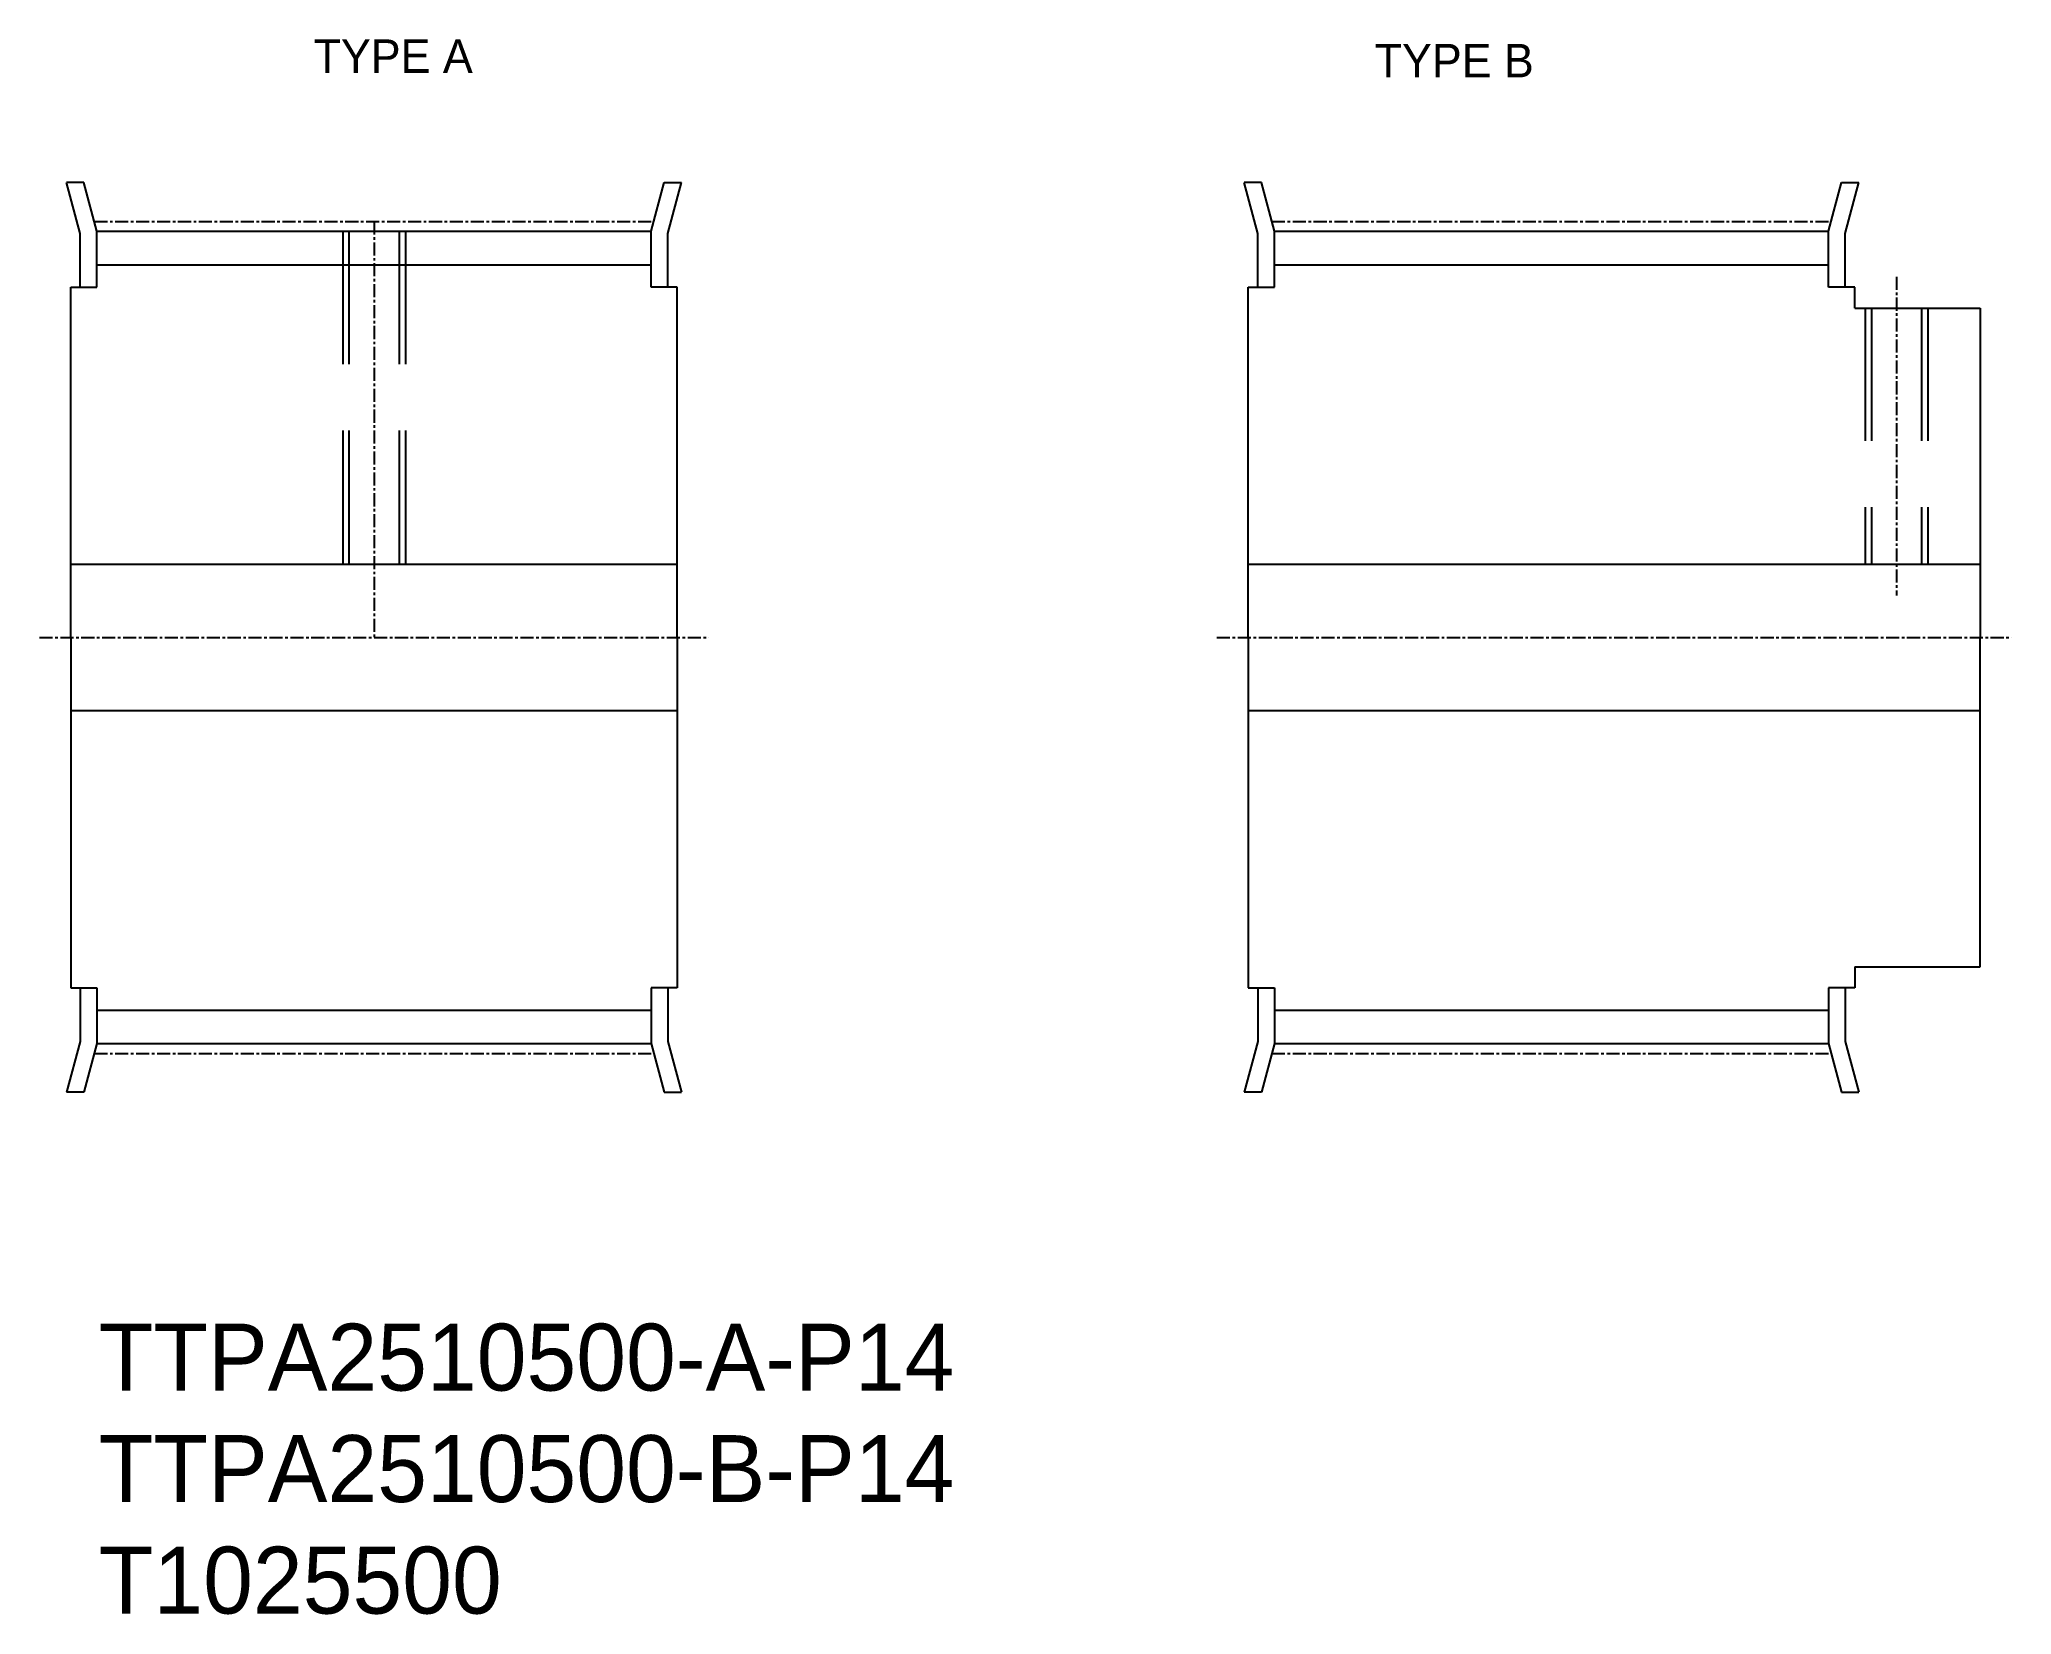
# Model space of a CAD drawing. Extents: x -291 to -103, y -61 to 89.
import ezdxf

# ---------------------------------------------------------------- set-up
doc = ezdxf.new("R2010")
doc.units = 0
doc.linetypes.add('CENTER', pattern=[2, 1.25, -0.25, 0.25, -0.25])
doc.linetypes.add('DASHED', pattern=[19.05, 12.7, -6.35])
doc.layers.get('0').update_dxf_attribs({"linetype": 'CONTINUOUS'})
doc.layers.add('CENTER', color=1, linetype='CENTER')

# ---------------------------------------------------------------- blocks, each defined once
blk = doc.blocks.new('*U2')
at = {"color": 7, "linetype": 'CONTINUOUS'}
for s, p in [('TTPA2510500-A-P14', (-285.8, -39.86)), ('TTPA2510500-B-P14', (-285.8, -50.52)), ('T1025500', (-285.8, -61.19))]:
    blk.add_text(s, height=6.4, dxfattribs=at).set_placement(p)

msp = doc.modelspace()

# ---------------------------------------------------------------- linework, layer by layer
at = {"color": 7, "linetype": 'CONTINUOUS'}
for p, q in [((-287.57, 70.81), (-288.87, 75.67)), ((-287.22, 75.67), (-288.87, 75.67)), ((-285.97, 71.02), (-287.22, 75.67)), ((-232.97, 71.02), (-231.73, 75.67)), ((-231.73, 75.67), (-230.07, 75.67)), ((-231.37, 70.81), (-230.07, 75.67)), ((-174.96, 70.81), (-176.26, 75.67)), ((-174.61, 75.67), (-176.26, 75.67)), ((-173.36, 71.02), (-174.61, 75.67)), ((-120.36, 71.02), (-119.11, 75.67)), ((-119.11, 75.67), (-117.46, 75.67)), ((-118.76, 70.81), (-117.46, 75.67)), ((-287.57, 65.67), (-287.57, 70.81)), ((-285.97, 65.67), (-285.97, 71.02)), ((-285.97, 71.02), (-232.97, 71.02)), ((-232.97, 65.67), (-232.97, 71.02)), ((-231.37, 65.67), (-231.37, 70.81)), ((-174.96, 65.67), (-174.96, 70.81)), ((-173.36, 71.02), (-120.36, 71.02)), ((-173.36, 65.67), (-173.36, 71.02)), ((-120.36, 65.67), (-120.36, 71.02)), ((-118.76, 65.67), (-118.76, 70.81)), ((-285.97, 67.82), (-232.97, 67.82)), ((-173.36, 67.82), (-120.36, 67.82)), ((-288.47, 65.67), (-285.97, 65.67)), ((-288.47, 32.17), (-288.47, 65.67)), ((-230.47, 65.67), (-232.97, 65.67)), ((-230.47, 32.17), (-230.47, 65.67)), ((-175.86, 32.17), (-175.86, 65.67)), ((-175.86, 65.67), (-173.36, 65.67)), ((-117.86, 65.67), (-120.36, 65.67)), ((-117.86, 63.67), (-117.86, 65.67)), ((-117.86, 63.67), (-105.86, 63.67)), ((-105.86, 63.67), (-105.86, 32.17)), ((-288.47, 39.17), (-230.47, 39.17)), ((-175.86, 39.17), (-105.86, 39.17)), ((-288.47, 32.17), (-288.47, -1.33)), ((-230.47, 32.17), (-230.47, -1.33)), ((-175.86, 32.17), (-175.86, -1.33)), ((-105.86, 0.67), (-105.86, 32.17)), ((-288.47, 25.17), (-230.47, 25.17)), ((-175.86, 25.17), (-105.86, 25.17)), ((-117.86, 0.67), (-117.86, -1.33)), ((-117.86, 0.67), (-105.86, 0.67)), ((-288.47, -1.33), (-285.97, -1.33)), ((-287.57, -1.33), (-287.57, -6.47)), ((-285.97, -1.33), (-285.97, -6.68)), ((-232.97, -1.33), (-232.97, -6.68)), ((-230.47, -1.33), (-232.97, -1.33)), ((-231.37, -1.33), (-231.37, -6.47)), ((-175.86, -1.33), (-173.36, -1.33)), ((-174.96, -1.33), (-174.96, -6.47)), ((-173.36, -1.33), (-173.36, -6.68)), ((-120.36, -1.33), (-120.36, -6.68)), ((-117.86, -1.33), (-120.36, -1.33)), ((-118.76, -1.33), (-118.76, -6.47)), ((-285.97, -3.48), (-232.97, -3.48)), ((-173.36, -3.48), (-120.36, -3.48)), ((-287.57, -6.47), (-288.87, -11.33)), ((-285.97, -6.68), (-287.22, -11.33)), ((-285.97, -6.68), (-232.97, -6.68)), ((-232.97, -6.68), (-231.73, -11.33)), ((-231.37, -6.47), (-230.07, -11.33)), ((-174.96, -6.47), (-176.26, -11.33)), ((-173.36, -6.68), (-174.61, -11.33)), ((-173.36, -6.68), (-120.36, -6.68)), ((-120.36, -6.68), (-119.11, -11.33)), ((-118.76, -6.47), (-117.46, -11.33)), ((-287.22, -11.33), (-288.87, -11.33)), ((-231.73, -11.33), (-230.07, -11.33)), ((-174.61, -11.33), (-176.26, -11.33)), ((-119.11, -11.33), (-117.46, -11.33))]:
    msp.add_line(p, q, dxfattribs=at)
at = {"color": 3, "linetype": 'DASHED'}
for p, q in [((-262.47, 71.02), (-262.47, 39.17)), ((-261.87, 71.02), (-261.87, 39.17)), ((-257.07, 71.02), (-257.07, 39.17)), ((-256.47, 71.02), (-256.47, 39.17)), ((-116.86, 63.67), (-116.86, 39.17)), ((-116.26, 63.67), (-116.26, 39.17)), ((-111.46, 63.67), (-111.46, 39.17)), ((-110.86, 63.67), (-110.86, 39.17))]:
    msp.add_line(p, q, dxfattribs=at)
at = {"layer": 'CENTER', "color": 1, "linetype": 'CENTER'}
for p, q in [((-286.22, 71.96), (-232.72, 71.96)), ((-259.47, 71.96), (-259.47, 32.17)), ((-173.61, 71.96), (-120.11, 71.96)), ((-113.86, 66.67), (-113.86, 36.17)), ((-291.47, 32.17), (-227.47, 32.17)), ((-178.86, 32.17), (-102.86, 32.17)), ((-286.22, -7.62), (-232.72, -7.62)), ((-173.61, -7.62), (-120.11, -7.62))]:
    msp.add_line(p, q, dxfattribs=at)

# ---------------------------------------------------------------- block references
at = {"color": 7, "linetype": 'CONTINUOUS'}
msp.add_blockref('*U2', (0, 0), dxfattribs=at)

# ---------------------------------------------------------------- texts
for s, p in [('TYPE A', (-265.25, 86.17)), ('TYPE B', (-163.77, 85.74))]:
    msp.add_text(s, height=3.2, dxfattribs=at).set_placement(p)

doc.saveas('drawing.dxf')
